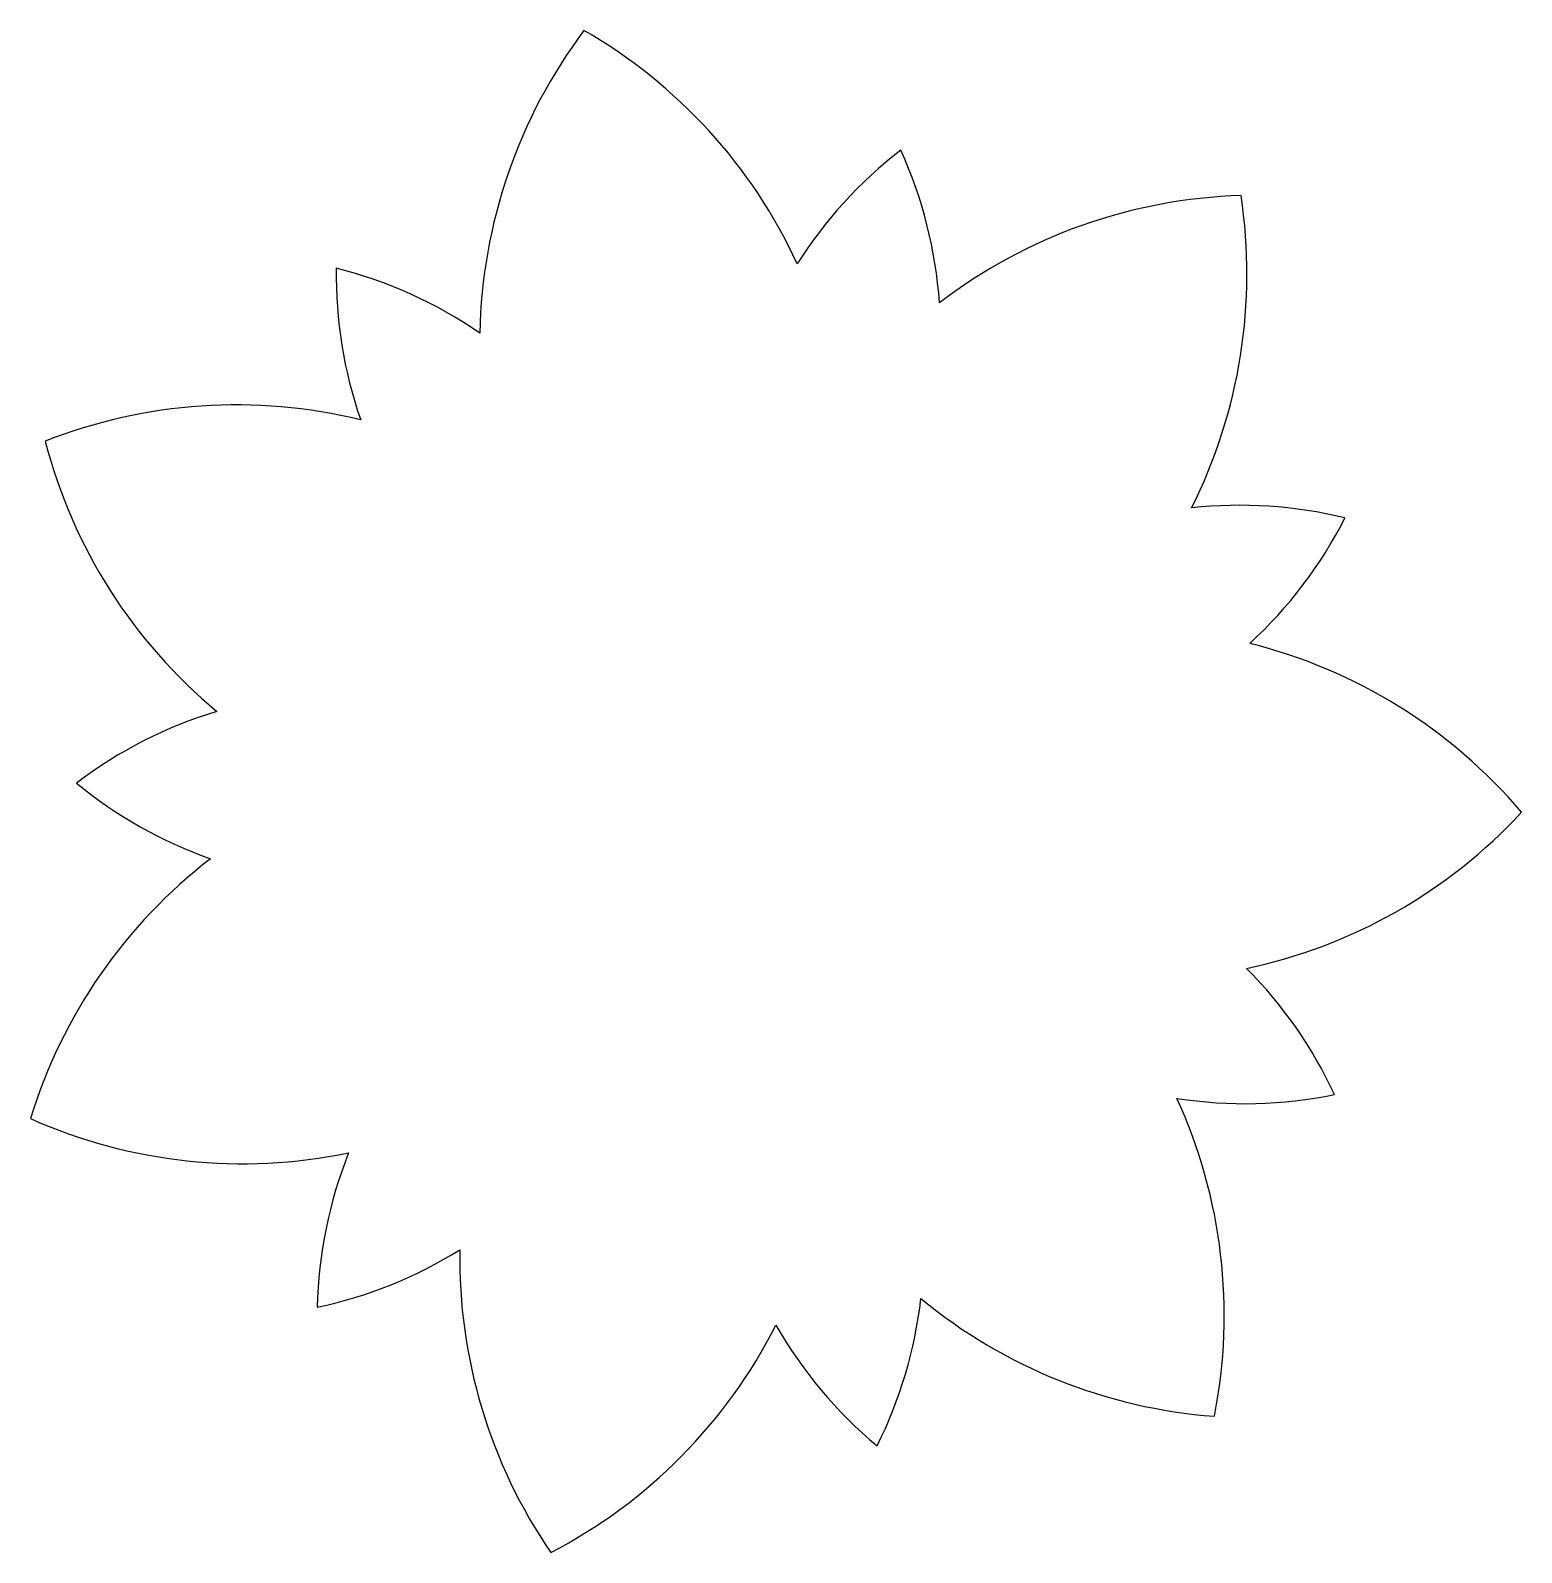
# Model space of a CAD drawing. Extents: x -442 to 488, y -478 to 471.
import ezdxf

# ---------------------------------------------------------------- set-up
doc = ezdxf.new("R2010")
doc.units = 0
doc.header["$LTSCALE"] = 1000
doc.header["$MEASUREMENT"] = 0
doc.layers.get('0').update_dxf_attribs({"linetype": 'CONTINUOUS'})

msp = doc.modelspace()

# ---------------------------------------------------------------- linework, layer by layer
for centre, radius, start, end in [((163.36, 275.94), 325.11, 143.13445, 178.87887), ((-258.9, 189.21), 325.11, 24.77949, 60.07983), ((268.91, 178.63), 275.11, 127.67485, 147.73907), ((-149.54, 282.22), 275.11, 3.94922, 24.51568), ((322.6, 43.07), 325.11, 91.70588, 127.4503), ((-8.48, 319.13), 325.11, 333.35092, 8.65126), ((23.9, 318.48), 275.11, 179.10342, 199.16764), ((-317.99, 55.92), 275.11, 55.37779, 75.94425), ((-313.46, -87.58), 325.11, 76.20806, 111.5084), ((-118, 296.63), 325.11, 194.56302, 230.30744), ((312.33, -100.13), 275.11, 76.24628, 96.3105), ((132.42, 291.61), 275.11, 312.52065, 333.0871), ((239.82, -226.63), 325.11, 40.27731, 76.02173), ((-246.09, -216.88), 275.11, 106.80636, 127.37282), ((-238.21, 214.12), 275.11, 230.53199, 250.59621), ((249.23, 204.35), 325.11, 281.92235, 317.22269), ((-131.08, -302.81), 325.11, 127.63663, 162.93698), ((121.46, -307.87), 275.11, 24.81771, 44.88193), ((315.57, 77.03), 275.11, 261.09208, 281.65853), ((-22.65, -330.06), 325.11, 348.84874, 24.59315), ((-309.6, 89.56), 325.11, 245.9916, 281.73601), ((12.02, -330.76), 275.11, 158.23494, 178.80139), ((-320.03, -55.87), 275.11, 281.96056, 302.02478), ((150.91, -294.41), 325.11, 179.0652, 214.36555), ((-159.97, -288.18), 275.11, 333.38913, 353.45335), ((320.17, -68.71), 325.11, 230.49377, 265.79412), ((-267.16, -189.34), 325.11, 297.42017, 333.16458), ((261.98, -199.95), 275.11, 209.66351, 230.22996)]:
    msp.add_arc(centre, radius, start, end)

doc.saveas('drawing.dxf')
